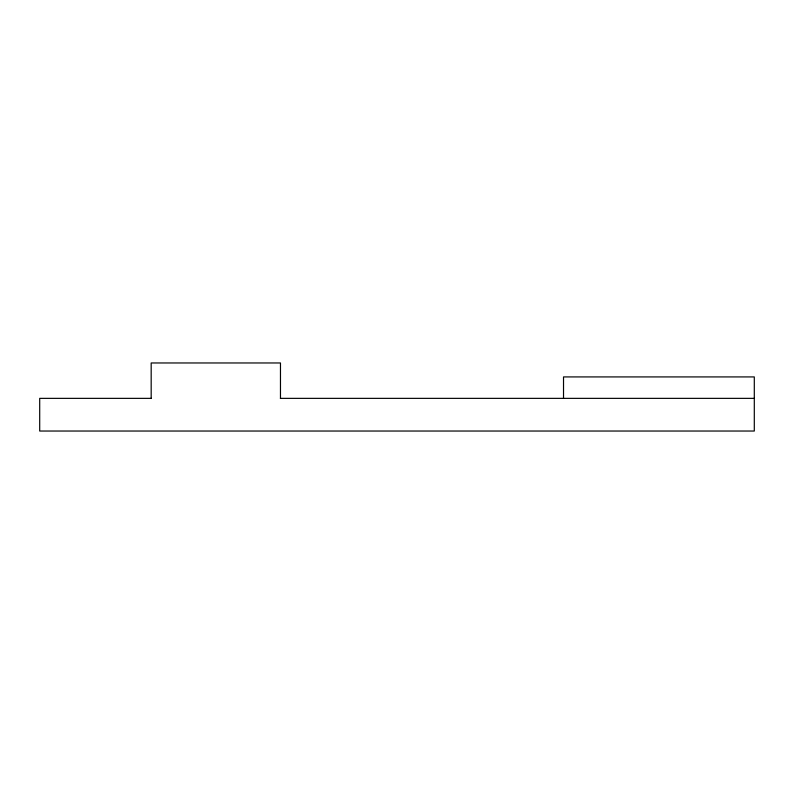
<?xml version="1.0" encoding="UTF-8"?>
<svg xmlns="http://www.w3.org/2000/svg" width="794" height="794" viewBox="0 0 794 794"><rect width="100%" height="100%" fill="white"/><g stroke="black" fill="none" stroke-linecap="round" stroke-linejoin="round"><path stroke-width="1.19" d="M151.356 398.36L39.7 398.36L39.7 431.033L754.3 431.033L754.3 376.922L563.522 376.922L563.522 398.36M280.381 398.36L754.3 398.36M280.471 398.36L280.471 362.967L151.178 362.967L151.178 398.36"/></g></svg>
